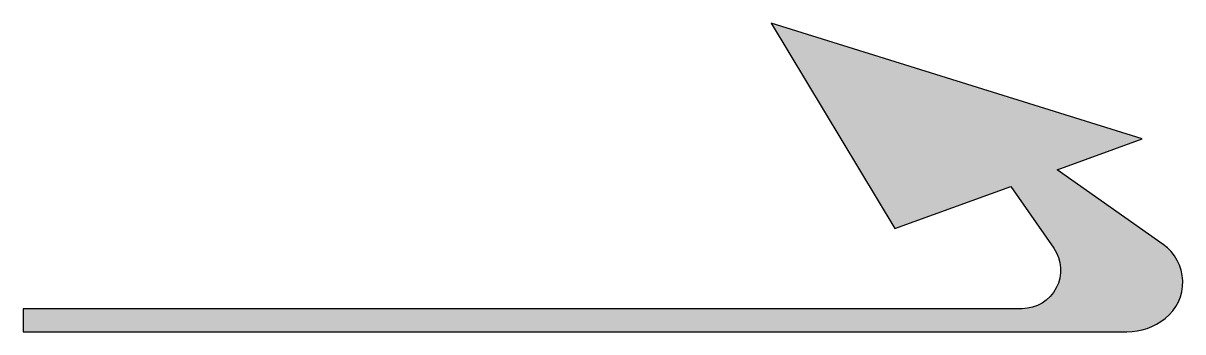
# Model space of a CAD drawing. Header units: metres. Extents: x 0 to 7.5, y -0.08 to 1.92.
import ezdxf

# ---------------------------------------------------------------- set-up
doc = ezdxf.new("R2010")
doc.units = ezdxf.units.M
doc.header["$LTSCALE"] = 0.2

msp = doc.modelspace()

# ---------------------------------------------------------------- hatches: boundary and pattern name
at = {"true_color": 0xfaf528}
h = msp.add_hatch(color=2, dxfattribs=at)
h.dxf.hatch_style = 1
h.paths.add_polyline_path([(7.386, 0.0111, 0.501082), (7.3732, 0.4915), (6.6881, 0.9756), (7.2381, 1.175), (4.8381, 1.925), (5.6381, 0.595), (6.3881, 0.8669), (6.6654, 0.4676, -0.605515), (6.4601, 0.075), (0, 0.075), (0, -0.075), (7.1381, -0.075, 0.168669)])

# ---------------------------------------------------------------- linework, layer by layer
at = {"color": 2, "true_color": 0xfaf528, "flags": 128}
msp.add_lwpolyline([(7.386, 0.0111, 0.501082), (7.3732, 0.4915), (6.6881, 0.9756), (7.2381, 1.175), (4.8381, 1.925), (5.6381, 0.595), (6.3881, 0.8669), (6.6654, 0.4676, -0.605515), (6.4601, 0.075), (0, 0.075), (0, -0.075), (7.1381, -0.075, 0.168669)], format="xyb", close=True, dxfattribs=at)

doc.saveas('drawing.dxf')
